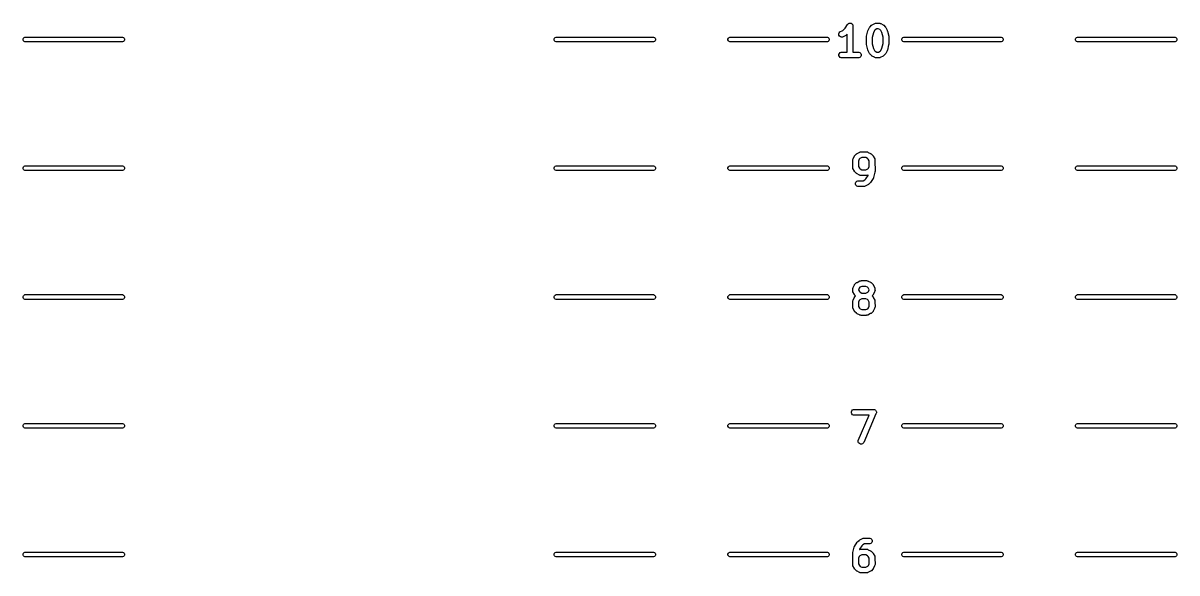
# Model space of a CAD drawing. Extents: x 85 to 208, y -126 to -64.
# Drawn here: x 148.4 to 208.1, y -92.6 to -64.2 of the extents above; entities that cross this region are included whole.
import ezdxf

# ---------------------------------------------------------------- set-up
doc = ezdxf.new("R2010")
doc.units = 0
doc.layers.add('BLACK', color=7, linetype='CONTINUOUS')

msp = doc.modelspace()

# ---------------------------------------------------------------- linework, layer by layer
at = {"layer": 'BLACK', "linetype": 'CONTINUOUS'}
for p, q in [((190.828239, -64.532286), (190.946208, -64.411339)), ((190.946208, -64.411339), (191.07256, -64.217623)), ((191.07256, -64.217623), (191.072626, -64.217542)), ((191.072626, -64.217542), (191.072647, -64.217492)), ((191.072647, -64.217492), (191.072758, -64.21738)), ((191.072758, -64.21738), (191.09119, -64.194872)), ((191.09119, -64.194872), (191.103532, -64.186606)), ((191.103532, -64.186606), (191.114031, -64.176108)), ((191.114031, -64.176108), (191.127607, -64.170484)), ((191.127607, -64.170484), (191.13982, -64.162306)), ((191.13982, -64.162306), (191.154381, -64.159393)), ((191.154381, -64.159393), (191.168103, -64.15371)), ((191.168103, -64.15371), (191.1828, -64.15371)), ((191.1828, -64.15371), (191.19721, -64.150828)), ((191.19721, -64.150828), (191.21178, -64.15371)), ((191.21178, -64.15371), (191.226631, -64.15371)), ((191.226631, -64.15371), (191.240205, -64.159332)), ((191.240205, -64.159332), (191.254624, -64.162185)), ((191.254624, -64.162185), (191.266984, -64.170425)), ((191.266984, -64.170425), (191.280703, -64.176108)), ((191.280703, -64.176108), (191.291092, -64.186497)), ((191.291092, -64.186497), (191.303323, -64.194651)), ((191.303323, -64.194651), (191.311588, -64.206993)), ((191.311588, -64.206993), (191.322087, -64.217492)), ((191.322087, -64.217492), (191.32771, -64.231068)), ((191.32771, -64.231068), (191.335889, -64.243281)), ((191.335889, -64.243281), (191.338801, -64.257843)), ((191.338801, -64.257843), (191.344485, -64.271564)), ((191.344485, -64.271564), (191.344512, -64.2864)), ((191.344512, -64.2864), (191.347367, -64.30067)), ((191.347367, -64.30067), (191.344566, -64.314827)), ((191.344566, -64.314827), (191.347086, -65.651734)), ((192.125323, -64.544425), (192.133167, -64.522471)), ((192.133167, -64.522471), (192.140918, -64.51201)), ((192.140918, -64.51201), (192.20606, -64.376603)), ((192.20606, -64.376603), (192.213988, -64.364007)), ((192.213988, -64.364007), (192.215504, -64.360349)), ((192.215504, -64.360349), (192.217806, -64.357942)), ((192.217806, -64.357942), (192.221725, -64.351717)), ((192.221725, -64.351717), (192.23369, -64.341339)), ((192.23369, -64.341339), (192.305588, -64.26619)), ((192.305588, -64.26619), (192.317088, -64.256751)), ((192.317088, -64.256751), (192.319685, -64.253758)), ((192.319685, -64.253758), (192.322547, -64.252271)), ((192.322547, -64.252271), (192.328318, -64.247536)), ((192.328318, -64.247536), (192.344883, -64.240674)), ((192.344883, -64.240674), (192.487427, -64.166664)), ((192.496637, -64.497125), (192.459647, -64.535789)), ((192.487427, -64.166664), (192.514891, -64.156155)), ((192.58685, -64.450286), (192.496637, -64.497125)), ((192.514891, -64.156155), (192.520265, -64.155773)), ((192.520265, -64.155773), (192.525246, -64.15371)), ((192.525246, -64.15371), (192.556706, -64.153183)), ((192.556706, -64.153183), (192.573271, -64.152006)), ((192.573271, -64.152006), (192.575841, -64.152862)), ((192.575841, -64.152862), (192.697367, -64.150828)), ((192.659546, -64.449069), (192.58685, -64.450286)), ((192.748119, -64.49168), (192.659546, -64.449069)), ((192.697367, -64.150828), (192.726631, -64.15371)), ((192.726631, -64.15371), (192.731611, -64.155773)), ((192.731611, -64.155773), (192.736986, -64.156155)), ((192.736986, -64.156155), (192.764571, -64.169426)), ((192.786785, -64.528671), (192.748119, -64.49168)), ((192.764571, -64.169426), (192.780703, -64.176108)), ((192.780703, -64.176108), (192.782781, -64.178186)), ((192.782781, -64.178186), (192.907306, -64.238093)), ((192.907306, -64.238093), (192.919901, -64.246021)), ((192.919901, -64.246021), (192.923558, -64.247536)), ((192.923558, -64.247536), (192.925963, -64.249837)), ((192.925963, -64.249837), (192.932192, -64.253758)), ((192.932192, -64.253758), (192.942571, -64.265725)), ((192.942571, -64.265725), (193.017718, -64.337618)), ((193.017718, -64.337618), (193.02716, -64.349123)), ((193.02716, -64.349123), (193.030152, -64.351718)), ((193.030152, -64.351718), (193.031637, -64.354578)), ((193.031637, -64.354578), (193.036373, -64.360349)), ((193.036373, -64.360349), (193.043236, -64.376918)), ((193.043236, -64.376918), (193.117245, -64.519461)), ((193.117245, -64.519461), (193.118062, -64.521597)), ((193.118062, -64.521597), (193.118709, -64.52247)), ((193.118709, -64.52247), (193.119367, -64.525005)), ((148.377402, -64.975614), (148.396066, -64.930554)), ((148.377402, -65.024386), (148.377402, -64.975614)), ((148.396066, -65.069446), (148.377402, -65.024386)), ((148.396066, -64.930554), (148.430554, -64.896066)), ((148.430554, -65.103934), (148.396066, -65.069446)), ((148.430554, -64.896066), (148.475614, -64.877402)), ((148.475614, -65.122598), (148.430554, -65.103934)), ((148.475614, -64.877402), (153.5, -64.875)), ((153.5, -64.875), (153.524386, -64.877402)), ((153.524386, -64.877402), (153.569446, -64.896066)), ((153.569446, -65.103934), (153.524386, -65.122598)), ((153.569446, -64.896066), (153.603934, -64.930554)), ((153.603934, -65.069446), (153.569446, -65.103934)), ((153.603934, -64.930554), (153.622598, -64.975614)), ((153.622598, -65.024386), (153.603934, -65.069446)), ((153.622598, -64.975614), (153.622598, -65.024386)), ((175.877402, -64.975614), (175.896066, -64.930554)), ((175.877402, -65.024386), (175.877402, -64.975614)), ((175.896066, -65.069446), (175.877402, -65.024386)), ((175.896066, -64.930554), (175.930554, -64.896066)), ((175.930554, -65.103934), (175.896066, -65.069446)), ((175.930554, -64.896066), (175.975614, -64.877402)), ((175.975614, -65.122598), (175.930554, -65.103934)), ((175.975614, -64.877402), (181, -64.875)), ((181, -64.875), (181.024386, -64.877402)), ((181.024386, -64.877402), (181.069446, -64.896066)), ((181.069446, -65.103934), (181.024386, -65.122598)), ((181.069446, -64.896066), (181.103934, -64.930554)), ((181.103934, -65.069446), (181.069446, -65.103934)), ((181.103934, -64.930554), (181.122598, -64.975614)), ((181.122598, -65.024386), (181.103934, -65.069446)), ((181.122598, -64.975614), (181.122598, -65.024386)), ((184.877402, -64.975614), (184.896066, -64.930554)), ((184.877402, -65.024386), (184.877402, -64.975614)), ((184.896066, -65.069446), (184.877402, -65.024386)), ((184.896066, -64.930554), (184.930554, -64.896066)), ((184.930554, -65.103934), (184.896066, -65.069446)), ((184.930554, -64.896066), (184.975614, -64.877402)), ((184.975614, -65.122598), (184.930554, -65.103934)), ((184.975614, -64.877402), (190, -64.875)), ((190, -64.875), (190.024386, -64.877402)), ((190.024386, -64.877402), (190.069446, -64.896066)), ((190.069446, -65.103934), (190.024386, -65.122598)), ((190.069446, -64.896066), (190.103934, -64.930554)), ((190.103934, -65.069446), (190.069446, -65.103934)), ((190.103934, -64.930554), (190.122598, -64.975614)), ((190.122598, -65.024386), (190.103934, -65.069446)), ((190.122598, -64.975614), (190.122598, -65.024386)), ((190.619974, -64.710639), (190.638481, -64.655116)), ((190.624123, -64.769019), (190.619974, -64.710639)), ((190.650297, -64.821368), (190.624123, -64.769019)), ((190.638481, -64.655116), (190.676828, -64.610901)), ((190.694512, -64.859715), (190.650297, -64.821368)), ((190.676828, -64.610901), (190.828239, -64.532286)), ((190.750035, -64.878222), (190.694512, -64.859715)), ((190.808415, -64.874073), (190.750035, -64.878222)), ((190.835878, -64.863564), (190.808415, -64.874073)), ((190.97842, -64.789554), (190.835878, -64.863564)), ((190.994988, -64.782692), (190.97842, -64.789554)), ((191.000758, -64.777956), (190.994988, -64.782692)), ((191.003621, -64.77647), (191.000758, -64.777956)), ((191.006217, -64.773476), (191.003621, -64.77647)), ((191.017719, -64.764037), (191.006217, -64.773476)), ((191.048181, -64.732806), (191.017719, -64.764037)), ((191.049914, -65.6527), (191.048181, -64.732806)), ((192.047367, -64.872257), (192.047869, -64.867153)), ((192.049963, -65.22043), (192.047367, -64.872257)), ((192.047544, -64.864966), (192.04846, -64.861158)), ((192.047869, -64.867153), (192.047544, -64.864966)), ((192.04846, -64.861158), (192.050249, -64.842993)), ((192.050249, -64.842993), (192.056404, -64.828131)), ((192.056404, -64.828131), (192.123274, -64.550162)), ((192.123274, -64.550162), (192.124045, -64.548003)), ((192.124045, -64.548003), (192.124122, -64.546923)), ((192.124122, -64.546923), (192.125323, -64.544425)), ((192.40551, -64.64832), (192.344911, -64.900223)), ((192.344911, -64.900223), (192.3473, -65.22046)), ((192.459647, -64.535789), (192.40551, -64.64832)), ((192.839397, -64.630004), (192.786785, -64.528671)), ((192.904576, -64.881196), (192.839397, -64.630004)), ((192.906965, -65.201432), (192.904576, -64.881196)), ((193.119367, -64.525005), (193.127755, -64.546924)), ((193.127755, -64.546924), (193.128773, -64.561257)), ((193.128773, -64.561257), (193.200031, -64.835876)), ((193.200031, -64.835876), (193.200781, -64.840948)), ((193.200781, -64.840948), (193.201628, -64.842993)), ((193.201628, -64.842993), (193.201656, -64.84687)), ((193.201656, -64.84687), (193.204333, -64.864965)), ((193.204333, -64.864965), (193.201913, -64.881225)), ((193.201913, -64.881225), (193.20451, -65.2294)), ((193.877402, -64.975614), (193.896066, -64.930554)), ((193.877402, -65.024386), (193.877402, -64.975614)), ((193.896066, -65.069446), (193.877402, -65.024386)), ((193.896066, -64.930554), (193.930554, -64.896066)), ((193.930554, -65.103934), (193.896066, -65.069446)), ((193.930554, -64.896066), (193.975614, -64.877402)), ((193.975614, -65.122598), (193.930554, -65.103934)), ((193.975614, -64.877402), (199, -64.875)), ((199, -64.875), (199.024386, -64.877402)), ((199.024386, -64.877402), (199.069446, -64.896066)), ((199.069446, -65.103934), (199.024386, -65.122598)), ((199.069446, -64.896066), (199.103934, -64.930554)), ((199.103934, -65.069446), (199.069446, -65.103934)), ((199.103934, -64.930554), (199.122598, -64.975614)), ((199.122598, -65.024386), (199.103934, -65.069446)), ((199.122598, -64.975614), (199.122598, -65.024386)), ((202.877402, -64.975614), (202.896066, -64.930554)), ((202.877402, -65.024386), (202.877402, -64.975614)), ((202.896066, -65.069446), (202.877402, -65.024386)), ((202.896066, -64.930554), (202.930554, -64.896066)), ((202.930554, -65.103934), (202.896066, -65.069446)), ((202.930554, -64.896066), (202.975614, -64.877402)), ((202.975614, -65.122598), (202.930554, -65.103934)), ((202.975614, -64.877402), (208, -64.875)), ((208, -64.875), (208.024386, -64.877402)), ((208.024386, -64.877402), (208.069446, -64.896066)), ((208.069446, -65.103934), (208.024386, -65.122598)), ((208.069446, -64.896066), (208.103934, -64.930554)), ((208.103934, -65.069446), (208.069446, -65.103934)), ((208.103934, -64.930554), (208.122598, -64.975614)), ((208.122598, -65.024386), (208.103934, -65.069446)), ((208.122598, -64.975614), (208.122598, -65.024386)), ((148.5, -65.125), (148.475614, -65.122598)), ((153.524386, -65.122598), (148.5, -65.125)), ((176, -65.125), (175.975614, -65.122598)), ((181.024386, -65.122598), (176, -65.125)), ((185, -65.125), (184.975614, -65.122598)), ((190.024386, -65.122598), (185, -65.125)), ((190.621678, -65.771564), (190.644076, -65.717492)), ((190.644076, -65.717492), (190.68546, -65.676108)), ((190.68546, -65.676108), (190.739532, -65.65371)), ((190.739532, -65.65371), (191.049914, -65.6527)), ((191.347086, -65.651734), (191.625939, -65.650828)), ((191.625939, -65.650828), (191.655203, -65.65371)), ((191.655203, -65.65371), (191.709275, -65.676108)), ((191.709275, -65.676108), (191.750659, -65.717492)), ((191.750659, -65.717492), (191.773057, -65.771564)), ((192.047544, -65.236691), (192.049963, -65.22043)), ((192.05022, -65.254785), (192.047544, -65.236691)), ((192.050249, -65.258664), (192.05022, -65.254785)), ((192.051096, -65.260708), (192.050249, -65.258664)), ((192.051846, -65.26578), (192.051096, -65.260708)), ((192.123103, -65.5404), (192.051846, -65.26578)), ((192.124122, -65.554733), (192.123103, -65.5404)), ((192.13251, -65.576653), (192.124122, -65.554733)), ((192.133167, -65.579185), (192.13251, -65.576653)), ((192.133811, -65.580055), (192.133167, -65.579185)), ((192.134631, -65.582196), (192.133811, -65.580055)), ((192.20864, -65.724738), (192.134631, -65.582196)), ((192.3473, -65.22046), (192.412477, -65.471649)), ((192.412477, -65.471649), (192.465093, -65.572986)), ((192.465093, -65.572986), (192.503756, -65.609975)), ((192.503756, -65.609975), (192.59233, -65.652586)), ((192.59233, -65.652586), (192.665028, -65.651369)), ((192.665028, -65.651369), (192.755237, -65.604532)), ((192.755237, -65.604532), (192.792228, -65.565867)), ((192.792228, -65.565867), (192.846366, -65.453334)), ((192.846366, -65.453334), (192.906965, -65.201432)), ((193.110958, -65.589645), (193.045817, -65.725053)), ((193.118709, -65.579186), (193.110958, -65.589645)), ((193.126552, -65.557231), (193.118709, -65.579186)), ((193.127755, -65.554732), (193.126552, -65.557231)), ((193.127831, -65.55365), (193.127755, -65.554732)), ((193.128602, -65.551495), (193.127831, -65.55365)), ((193.195472, -65.273524), (193.128602, -65.551495)), ((193.201628, -65.258664), (193.195472, -65.273524)), ((193.203416, -65.2405), (193.201628, -65.258664)), ((193.204333, -65.236692), (193.203416, -65.2405)), ((193.20451, -65.2294), (193.204007, -65.234503)), ((193.204007, -65.234503), (193.204333, -65.236692)), ((194, -65.125), (193.975614, -65.122598)), ((199.024386, -65.122598), (194, -65.125)), ((203, -65.125), (202.975614, -65.122598)), ((208.024386, -65.122598), (203, -65.125)), ((190.621678, -65.830092), (190.621678, -65.771564)), ((190.644076, -65.884164), (190.621678, -65.830092)), ((190.68546, -65.925548), (190.644076, -65.884164)), ((190.739532, -65.947946), (190.68546, -65.925548)), ((190.768796, -65.950828), (190.739532, -65.947946)), ((191.655203, -65.947946), (190.768796, -65.950828)), ((191.709275, -65.925548), (191.655203, -65.947946)), ((191.750659, -65.884164), (191.709275, -65.925548)), ((191.773057, -65.830092), (191.750659, -65.884164)), ((191.773057, -65.771564), (191.773057, -65.830092)), ((192.215503, -65.741306), (192.20864, -65.724738)), ((192.220238, -65.747076), (192.215503, -65.741306)), ((192.221725, -65.749939), (192.220238, -65.747076)), ((192.224718, -65.752535), (192.221725, -65.749939)), ((192.234158, -65.764037), (192.224718, -65.752535)), ((192.309313, -65.835938), (192.234158, -65.764037)), ((192.319686, -65.847899), (192.309313, -65.835938)), ((192.325909, -65.851816), (192.319686, -65.847899)), ((192.328318, -65.854121), (192.325909, -65.851816)), ((192.331979, -65.855637), (192.328318, -65.854121)), ((192.344571, -65.863564), (192.331979, -65.855637)), ((192.469096, -65.92347), (192.344571, -65.863564)), ((192.471174, -65.925548), (192.469096, -65.92347)), ((192.487296, -65.932226), (192.471174, -65.925548)), ((192.514892, -65.945502), (192.487296, -65.932226)), ((192.520267, -65.945883), (192.514892, -65.945502)), ((192.525246, -65.947946), (192.520267, -65.945883)), ((192.55451, -65.950828), (192.525246, -65.947946)), ((192.676034, -65.948793), (192.55451, -65.950828)), ((192.678605, -65.94965), (192.676034, -65.948793)), ((192.695174, -65.948472), (192.678605, -65.94965)), ((192.726631, -65.947946), (192.695174, -65.948472)), ((192.731609, -65.945883), (192.726631, -65.947946)), ((192.736985, -65.945502), (192.731609, -65.945883)), ((192.764449, -65.934992), (192.736985, -65.945502)), ((192.90699, -65.860983), (192.764449, -65.934992)), ((192.923559, -65.854121), (192.90699, -65.860983)), ((192.929329, -65.849385), (192.923559, -65.854121)), ((192.932192, -65.847899), (192.929329, -65.849385)), ((192.934788, -65.844905), (192.932192, -65.847899)), ((192.94629, -65.835466), (192.934788, -65.844905)), ((193.018191, -65.76031), (192.94629, -65.835466)), ((193.030152, -65.749938), (193.018191, -65.76031)), ((193.034069, -65.743714), (193.030152, -65.749938)), ((193.036374, -65.741306), (193.034069, -65.743714)), ((193.03789, -65.737644), (193.036374, -65.741306)), ((193.045817, -65.725053), (193.03789, -65.737644)), ((191.360439, -71.167794), (191.420346, -71.043269)), ((191.420346, -71.043269), (191.428274, -71.030673)), ((191.428274, -71.030673), (191.42979, -71.027015)), ((191.42979, -71.027015), (191.432092, -71.024608)), ((191.432092, -71.024608), (191.436011, -71.018383)), ((191.436011, -71.018383), (191.447976, -71.008005)), ((191.447976, -71.008005), (191.519874, -70.932856)), ((191.519874, -70.932856), (191.531374, -70.923417)), ((191.531374, -70.923417), (191.533971, -70.920424)), ((191.533971, -70.920424), (191.536833, -70.918937)), ((191.536833, -70.918937), (191.542604, -70.914202)), ((191.542604, -70.914202), (191.559169, -70.90734)), ((191.559169, -70.90734), (191.701713, -70.83333)), ((191.701713, -70.83333), (191.729177, -70.822821)), ((191.729177, -70.822821), (191.734551, -70.822439)), ((191.734551, -70.822439), (191.739532, -70.820376)), ((191.739532, -70.820376), (191.767133, -70.820123)), ((191.767133, -70.820123), (191.787557, -70.818672)), ((191.787557, -70.818672), (191.791249, -70.819902)), ((191.791249, -70.819902), (192.05451, -70.817494)), ((192.05451, -70.817494), (192.083774, -70.820376)), ((192.083774, -70.820376), (192.088751, -70.822437)), ((192.088751, -70.822437), (192.094129, -70.82282)), ((192.094129, -70.82282), (192.121728, -70.836097)), ((192.121728, -70.836097), (192.137846, -70.842774)), ((192.137846, -70.842774), (192.139922, -70.84485)), ((192.139922, -70.84485), (192.26445, -70.904759)), ((192.26445, -70.904759), (192.277043, -70.912686)), ((192.277043, -70.912686), (192.280703, -70.914202)), ((192.280703, -70.914202), (192.28311, -70.916505)), ((192.28311, -70.916505), (192.289336, -70.920424)), ((192.289336, -70.920424), (192.299712, -70.932388)), ((192.299712, -70.932388), (192.374862, -71.004285)), ((192.374862, -71.004285), (192.384302, -71.015787)), ((192.384302, -71.015787), (192.387295, -71.018383)), ((192.387295, -71.018383), (192.38878, -71.021243)), ((192.38878, -71.021243), (192.393517, -71.027015)), ((192.393517, -71.027015), (192.400378, -71.043582)), ((192.400378, -71.043582), (192.474389, -71.186125)), ((148.377402, -71.64228), (148.396066, -71.59722)), ((148.377402, -71.691052), (148.377402, -71.64228)), ((148.396066, -71.736112), (148.377402, -71.691052)), ((148.396066, -71.59722), (148.430554, -71.562732)), ((148.430554, -71.562732), (148.475614, -71.544068)), ((148.475614, -71.544068), (153.5, -71.541666)), ((153.5, -71.541666), (153.524386, -71.544068)), ((153.524386, -71.544068), (153.569446, -71.562732)), ((153.569446, -71.562732), (153.603934, -71.59722)), ((153.603934, -71.59722), (153.622598, -71.64228)), ((153.622598, -71.691052), (153.603934, -71.736112)), ((153.622598, -71.64228), (153.622598, -71.691052)), ((175.877402, -71.64228), (175.896066, -71.59722)), ((175.877402, -71.691052), (175.877402, -71.64228)), ((175.896066, -71.736112), (175.877402, -71.691052)), ((175.896066, -71.59722), (175.930554, -71.562732)), ((175.930554, -71.562732), (175.975614, -71.544068)), ((175.975614, -71.544068), (181, -71.541666)), ((181, -71.541666), (181.024386, -71.544068)), ((181.024386, -71.544068), (181.069446, -71.562732)), ((181.069446, -71.562732), (181.103934, -71.59722)), ((181.103934, -71.59722), (181.122598, -71.64228)), ((181.122598, -71.691052), (181.103934, -71.736112)), ((181.122598, -71.64228), (181.122598, -71.691052)), ((184.877402, -71.64228), (184.896066, -71.59722)), ((184.877402, -71.691052), (184.877402, -71.64228)), ((184.896066, -71.736112), (184.877402, -71.691052)), ((184.896066, -71.59722), (184.930554, -71.562732)), ((184.930554, -71.562732), (184.975614, -71.544068)), ((184.975614, -71.544068), (190, -71.541666)), ((190, -71.541666), (190.024386, -71.544068)), ((190.024386, -71.544068), (190.069446, -71.562732)), ((190.069446, -71.562732), (190.103934, -71.59722)), ((190.103934, -71.59722), (190.122598, -71.64228)), ((190.122598, -71.691052), (190.103934, -71.736112)), ((190.122598, -71.64228), (190.122598, -71.691052)), ((191.333082, -71.253208), (191.335964, -71.223944)), ((191.335576, -71.58764), (191.333082, -71.253208)), ((191.33426, -71.591589), (191.335576, -71.58764)), ((191.335763, -71.612751), (191.33426, -71.591589)), ((191.335964, -71.639615), (191.335763, -71.612751)), ((191.335964, -71.223944), (191.338026, -71.218965)), ((191.338026, -71.644593), (191.335964, -71.639615)), ((191.338026, -71.218965), (191.338408, -71.21359)), ((191.338408, -71.649969), (191.338026, -71.644593)), ((191.338408, -71.21359), (191.351683, -71.185994)), ((191.348918, -71.677433), (191.338408, -71.649969)), ((191.422926, -71.819974), (191.348918, -71.677433)), ((191.351683, -71.185994), (191.358362, -71.169872)), ((191.358362, -71.169872), (191.360439, -71.167794)), ((191.673934, -71.202454), (191.630709, -71.292303)), ((191.630709, -71.292303), (191.632845, -71.578599)), ((191.632845, -71.578599), (191.679377, -71.668221)), ((191.710923, -71.163791), (191.673934, -71.202454)), ((191.679377, -71.668221), (191.718043, -71.705213)), ((191.800654, -71.117202), (191.710923, -71.163791)), ((192.01565, -71.115235), (191.800654, -71.117202)), ((192.105264, -71.158347), (192.01565, -71.115235)), ((192.143928, -71.195337), (192.105264, -71.158347)), ((192.112382, -71.699768), (192.149372, -71.661104)), ((192.190376, -71.284796), (192.143928, -71.195337)), ((192.149372, -71.661104), (192.191759, -71.572997)), ((192.191759, -71.572997), (192.190376, -71.284796)), ((192.474389, -71.186125), (192.484898, -71.213589)), ((192.484898, -71.213589), (192.485279, -71.218963)), ((192.485279, -71.218963), (192.487343, -71.223944)), ((192.487343, -71.223944), (192.487466, -71.249733)), ((192.487466, -71.249733), (192.489047, -71.271969)), ((192.489047, -71.271969), (192.487594, -71.276327)), ((192.487594, -71.276327), (192.490225, -71.824637)), ((193.877402, -71.64228), (193.896066, -71.59722)), ((193.877402, -71.691052), (193.877402, -71.64228)), ((193.896066, -71.736112), (193.877402, -71.691052)), ((193.896066, -71.59722), (193.930554, -71.562732)), ((193.930554, -71.562732), (193.975614, -71.544068)), ((193.975614, -71.544068), (199, -71.541666)), ((199, -71.541666), (199.024386, -71.544068)), ((199.024386, -71.544068), (199.069446, -71.562732)), ((199.069446, -71.562732), (199.103934, -71.59722)), ((199.103934, -71.59722), (199.122598, -71.64228)), ((199.122598, -71.691052), (199.103934, -71.736112)), ((199.122598, -71.64228), (199.122598, -71.691052)), ((202.877402, -71.64228), (202.896066, -71.59722)), ((202.877402, -71.691052), (202.877402, -71.64228)), ((202.896066, -71.736112), (202.877402, -71.691052)), ((202.896066, -71.59722), (202.930554, -71.562732)), ((202.930554, -71.562732), (202.975614, -71.544068)), ((202.975614, -71.544068), (208, -71.541666)), ((208, -71.541666), (208.024386, -71.544068)), ((208.024386, -71.544068), (208.069446, -71.562732)), ((208.069446, -71.562732), (208.103934, -71.59722)), ((208.103934, -71.59722), (208.122598, -71.64228)), ((208.122598, -71.691052), (208.103934, -71.736112)), ((208.122598, -71.64228), (208.122598, -71.691052)), ((148.430554, -71.7706), (148.396066, -71.736112)), ((148.475614, -71.789264), (148.430554, -71.7706)), ((148.5, -71.791666), (148.475614, -71.789264)), ((153.524386, -71.789264), (148.5, -71.791666)), ((153.569446, -71.7706), (153.524386, -71.789264)), ((153.603934, -71.736112), (153.569446, -71.7706)), ((175.930554, -71.7706), (175.896066, -71.736112)), ((175.975614, -71.789264), (175.930554, -71.7706)), ((176, -71.791666), (175.975614, -71.789264)), ((181.024386, -71.789264), (176, -71.791666)), ((181.069446, -71.7706), (181.024386, -71.789264)), ((181.103934, -71.736112), (181.069446, -71.7706)), ((184.930554, -71.7706), (184.896066, -71.736112)), ((184.975614, -71.789264), (184.930554, -71.7706)), ((185, -71.791666), (184.975614, -71.789264)), ((190.024386, -71.789264), (185, -71.791666)), ((190.069446, -71.7706), (190.024386, -71.789264)), ((190.103934, -71.736112), (190.069446, -71.7706)), ((191.429789, -71.836543), (191.422926, -71.819974)), ((191.434524, -71.842313), (191.429789, -71.836543)), ((191.436011, -71.845176), (191.434524, -71.842313)), ((191.439004, -71.847772), (191.436011, -71.845176)), ((191.448444, -71.859274), (191.439004, -71.847772)), ((191.523593, -71.93117), (191.448444, -71.859274)), ((191.533971, -71.943136), (191.523593, -71.93117)), ((191.540196, -71.947054), (191.533971, -71.943136)), ((191.542604, -71.949358), (191.540196, -71.947054)), ((191.546263, -71.950873), (191.542604, -71.949358)), ((191.558857, -71.958801), (191.546263, -71.950873)), ((191.683381, -72.018707), (191.558857, -71.958801)), ((191.68546, -72.020786), (191.683381, -72.018707)), ((191.701591, -72.027467), (191.68546, -72.020786)), ((191.729177, -72.040739), (191.701591, -72.027467)), ((191.718043, -71.705213), (191.807655, -71.748324)), ((191.734551, -72.04112), (191.729177, -72.040739)), ((191.739532, -72.043184), (191.734551, -72.04112)), ((191.768796, -72.046066), (191.739532, -72.043184)), ((192.032055, -72.043657), (191.768796, -72.046066)), ((191.807655, -71.748324), (192.022651, -71.746357)), ((191.879796, -72.317785), (191.969523, -72.271198)), ((191.969523, -72.271198), (192.017546, -72.221002)), ((192.017546, -72.221002), (192.133288, -72.043551)), ((192.022651, -71.746357), (192.112382, -71.699768)), ((192.035748, -72.044888), (192.032055, -72.043657)), ((192.056177, -72.043436), (192.035748, -72.044888)), ((192.083774, -72.043184), (192.056177, -72.043436)), ((192.088751, -72.041122), (192.083774, -72.043184)), ((192.094129, -72.04074), (192.088751, -72.041122)), ((192.121592, -72.03023), (192.094129, -72.04074)), ((192.13862, -72.021388), (192.121592, -72.03023)), ((192.133288, -72.043551), (192.13862, -72.021388)), ((192.39248, -72.190541), (192.250747, -72.407842)), ((192.404424, -72.174423), (192.39248, -72.190541)), ((192.406156, -72.169575), (192.404424, -72.174423)), ((192.407439, -72.167608), (192.406156, -72.169575)), ((192.408158, -72.163969), (192.407439, -72.167608)), ((192.414317, -72.146732), (192.408158, -72.163969)), ((192.481187, -71.868761), (192.414317, -72.146732)), ((192.487343, -71.853901), (192.481187, -71.868761)), ((192.489131, -71.835737), (192.487343, -71.853901)), ((192.490048, -71.831929), (192.489131, -71.835737)), ((192.490225, -71.824637), (192.489722, -71.82974)), ((192.489722, -71.82974), (192.490048, -71.831929)), ((193.930554, -71.7706), (193.896066, -71.736112)), ((193.975614, -71.789264), (193.930554, -71.7706)), ((194, -71.791666), (193.975614, -71.789264)), ((199.024386, -71.789264), (194, -71.791666)), ((199.069446, -71.7706), (199.024386, -71.789264)), ((199.103934, -71.736112), (199.069446, -71.7706)), ((202.930554, -71.7706), (202.896066, -71.736112)), ((202.975614, -71.789264), (202.930554, -71.7706)), ((203, -71.791666), (202.975614, -71.789264)), ((208.024386, -71.789264), (203, -71.791666)), ((208.069446, -71.7706), (208.024386, -71.789264)), ((208.103934, -71.736112), (208.069446, -71.7706)), ((191.478821, -72.43823), (191.501219, -72.384158)), ((191.478821, -72.496758), (191.478821, -72.43823)), ((191.501219, -72.55083), (191.478821, -72.496758)), ((191.501219, -72.384158), (191.542603, -72.342774)), ((191.542603, -72.592214), (191.501219, -72.55083)), ((191.542603, -72.342774), (191.596675, -72.320376)), ((191.596675, -72.614612), (191.542603, -72.592214)), ((191.596675, -72.320376), (191.879796, -72.317785)), ((191.625939, -72.617494), (191.596675, -72.614612)), ((191.889198, -72.615085), (191.625939, -72.617494)), ((191.892891, -72.616316), (191.889198, -72.615085)), ((191.913319, -72.614864), (191.892891, -72.616316)), ((191.940917, -72.614612), (191.913319, -72.614864)), ((191.945895, -72.612549), (191.940917, -72.614612)), ((191.951271, -72.612168), (191.945895, -72.612549)), ((191.978735, -72.601658), (191.951271, -72.612168)), ((192.121276, -72.527649), (191.978735, -72.601658)), ((192.137845, -72.520787), (192.121276, -72.527649)), ((192.143615, -72.516051), (192.137845, -72.520787)), ((192.146478, -72.514565), (192.143615, -72.516051)), ((192.149074, -72.511571), (192.146478, -72.514565)), ((192.160576, -72.502132), (192.149074, -72.511571)), ((192.223496, -72.436364), (192.160576, -72.502132)), ((192.232116, -72.430592), (192.223496, -72.436364)), ((192.250524, -72.408113), (192.232116, -72.430592)), ((192.25066, -72.407972), (192.250524, -72.408113)), ((192.250679, -72.407923), (192.25066, -72.407972)), ((192.250747, -72.407842), (192.250679, -72.407923)), ((191.447976, -77.674671), (191.519874, -77.599522)), ((191.519874, -77.599522), (191.531374, -77.590083)), ((191.531374, -77.590083), (191.533971, -77.58709)), ((191.533971, -77.58709), (191.536833, -77.585603)), ((191.536833, -77.585603), (191.542604, -77.580868)), ((191.542604, -77.580868), (191.559169, -77.574006)), ((191.559169, -77.574006), (191.701713, -77.499996)), ((191.701713, -77.499996), (191.729177, -77.489487)), ((191.729177, -77.489487), (191.734551, -77.489105)), ((191.734551, -77.489105), (191.739532, -77.487042)), ((191.739532, -77.487042), (191.767133, -77.486789)), ((191.767133, -77.486789), (191.787557, -77.485338)), ((191.787557, -77.485338), (191.791249, -77.486568)), ((191.791249, -77.486568), (192.05451, -77.48416)), ((192.05451, -77.48416), (192.083774, -77.487042)), ((192.083774, -77.487042), (192.088751, -77.489103)), ((192.088751, -77.489103), (192.094129, -77.489486)), ((192.094129, -77.489486), (192.121728, -77.502763)), ((192.121728, -77.502763), (192.137846, -77.50944)), ((192.137846, -77.50944), (192.139922, -77.511516)), ((192.139922, -77.511516), (192.26445, -77.571425)), ((192.26445, -77.571425), (192.277043, -77.579352)), ((192.277043, -77.579352), (192.280703, -77.580868)), ((192.280703, -77.580868), (192.28311, -77.583171)), ((192.28311, -77.583171), (192.289336, -77.58709)), ((192.289336, -77.58709), (192.299712, -77.599054)), ((192.299712, -77.599054), (192.374862, -77.670951)), ((148.377402, -78.308946), (148.396066, -78.263886)), ((148.396066, -78.263886), (148.430554, -78.229398)), ((148.430554, -78.229398), (148.475614, -78.210734)), ((148.475614, -78.210734), (153.5, -78.208332)), ((153.5, -78.208332), (153.524386, -78.210734)), ((153.524386, -78.210734), (153.569446, -78.229398)), ((153.569446, -78.229398), (153.603934, -78.263886)), ((153.603934, -78.263886), (153.622598, -78.308946)), ((175.877402, -78.308946), (175.896066, -78.263886)), ((175.896066, -78.263886), (175.930554, -78.229398)), ((175.930554, -78.229398), (175.975614, -78.210734)), ((175.975614, -78.210734), (181, -78.208332)), ((181, -78.208332), (181.024386, -78.210734)), ((181.024386, -78.210734), (181.069446, -78.229398)), ((181.069446, -78.229398), (181.103934, -78.263886)), ((181.103934, -78.263886), (181.122598, -78.308946)), ((184.877402, -78.308946), (184.896066, -78.263886)), ((184.896066, -78.263886), (184.930554, -78.229398)), ((184.930554, -78.229398), (184.975614, -78.210734)), ((184.975614, -78.210734), (190, -78.208332)), ((190, -78.208332), (190.024386, -78.210734)), ((190.024386, -78.210734), (190.069446, -78.229398)), ((190.069446, -78.229398), (190.103934, -78.263886)), ((190.103934, -78.263886), (190.122598, -78.308946)), ((191.333082, -77.919874), (191.335964, -77.89061)), ((191.334563, -77.97163), (191.333082, -77.919874)), ((191.33426, -77.972541), (191.334563, -77.97163)), ((191.334811, -77.980304), (191.33426, -77.972541)), ((191.335964, -78.020567), (191.334811, -77.980304)), ((191.335964, -77.89061), (191.338026, -77.885631)), ((191.338026, -78.025545), (191.335964, -78.020567)), ((191.338026, -77.885631), (191.338408, -77.880256)), ((191.338408, -78.030921), (191.338026, -78.025545)), ((191.338408, -77.880256), (191.351683, -77.85266)), ((191.348918, -78.058385), (191.338408, -78.030921)), ((191.422926, -78.200926), (191.348918, -78.058385)), ((191.351683, -77.85266), (191.358362, -77.836538)), ((191.358362, -77.836538), (191.360439, -77.83446)), ((191.360439, -77.83446), (191.420346, -77.709935)), ((191.420346, -77.709935), (191.428274, -77.697339)), ((191.429789, -78.217495), (191.422926, -78.200926)), ((191.428274, -77.697339), (191.42979, -77.693681)), ((191.434524, -78.223265), (191.429789, -78.217495)), ((191.42979, -77.693681), (191.432092, -77.691274)), ((191.432092, -77.691274), (191.436011, -77.685049)), ((191.436011, -78.226128), (191.434524, -78.223265)), ((191.436011, -77.685049), (191.447976, -77.674671)), ((191.439004, -78.228724), (191.436011, -78.226128)), ((191.448444, -78.240226), (191.439004, -78.228724)), ((191.486813, -78.276934), (191.448444, -78.240226)), ((191.673934, -77.86912), (191.632075, -77.95613)), ((191.632075, -77.95613), (191.632134, -77.958181)), ((191.632134, -77.958181), (191.679377, -78.049173)), ((191.710923, -77.830457), (191.673934, -77.86912)), ((191.679377, -78.049173), (191.718042, -78.086164)), ((191.800654, -77.783868), (191.710923, -77.830457)), ((191.718042, -78.086164), (191.807655, -78.129275)), ((192.01565, -77.781901), (191.800654, -77.783868)), ((191.807655, -78.129275), (192.022651, -78.127308)), ((192.105264, -77.825013), (192.01565, -77.781901)), ((192.022651, -78.127308), (192.112383, -78.080719)), ((192.143928, -77.862003), (192.105264, -77.825013)), ((192.112383, -78.080719), (192.149372, -78.042056)), ((192.191173, -77.952997), (192.143928, -77.862003)), ((192.149372, -78.042056), (192.191231, -77.955045)), ((192.191231, -77.955045), (192.191173, -77.952997)), ((192.37533, -78.236504), (192.336492, -78.277099)), ((192.374862, -77.670951), (192.384302, -77.682453)), ((192.387295, -78.226128), (192.37533, -78.236504)), ((192.384302, -77.682453), (192.387295, -77.685049)), ((192.387295, -77.685049), (192.38878, -77.687909)), ((192.391213, -78.219902), (192.387295, -78.226128)), ((192.38878, -77.687909), (192.393517, -77.693681)), ((192.393517, -78.217495), (192.391213, -78.219902)), ((192.393517, -77.693681), (192.400378, -77.710248)), ((192.395032, -78.213835), (192.393517, -78.217495)), ((192.40296, -78.201242), (192.395032, -78.213835)), ((192.400378, -77.710248), (192.474389, -77.852791)), ((192.462866, -78.076717), (192.40296, -78.201242)), ((192.464945, -78.074639), (192.462866, -78.076717)), ((192.471626, -78.058507), (192.464945, -78.074639)), ((192.484898, -78.030922), (192.471626, -78.058507)), ((192.474389, -77.852791), (192.484898, -77.880255)), ((192.484898, -77.880255), (192.485279, -77.885629)), ((192.485279, -78.025547), (192.484898, -78.030922)), ((192.485279, -77.885629), (192.487343, -77.89061)), ((192.487343, -78.020567), (192.485279, -78.025547)), ((192.487343, -77.89061), (192.488495, -77.930873)), ((192.490225, -77.991303), (192.487343, -78.020567)), ((192.488495, -77.930873), (192.489047, -77.938635)), ((192.489047, -77.938635), (192.488743, -77.939545)), ((192.488743, -77.939545), (192.490225, -77.991303)), ((193.877402, -78.308946), (193.896066, -78.263886)), ((193.896066, -78.263886), (193.930554, -78.229398)), ((193.930554, -78.229398), (193.975614, -78.210734)), ((193.975614, -78.210734), (199, -78.208332)), ((199, -78.208332), (199.024386, -78.210734)), ((199.024386, -78.210734), (199.069446, -78.229398)), ((199.069446, -78.229398), (199.103934, -78.263886)), ((199.103934, -78.263886), (199.122598, -78.308946)), ((202.877402, -78.308946), (202.896066, -78.263886)), ((202.896066, -78.263886), (202.930554, -78.229398)), ((202.930554, -78.229398), (202.975614, -78.210734)), ((202.975614, -78.210734), (208, -78.208332)), ((208, -78.208332), (208.024386, -78.210734)), ((208.024386, -78.210734), (208.069446, -78.229398)), ((208.069446, -78.229398), (208.103934, -78.263886)), ((208.103934, -78.263886), (208.122598, -78.308946)), ((148.377402, -78.357718), (148.377402, -78.308946)), ((148.396066, -78.402778), (148.377402, -78.357718)), ((148.430554, -78.437266), (148.396066, -78.402778)), ((148.475614, -78.45593), (148.430554, -78.437266)), ((148.5, -78.458332), (148.475614, -78.45593)), ((153.524386, -78.45593), (148.5, -78.458332)), ((153.569446, -78.437266), (153.524386, -78.45593)), ((153.603934, -78.402778), (153.569446, -78.437266)), ((153.622598, -78.357718), (153.603934, -78.402778)), ((153.622598, -78.308946), (153.622598, -78.357718)), ((175.877402, -78.357718), (175.877402, -78.308946)), ((175.896066, -78.402778), (175.877402, -78.357718)), ((175.930554, -78.437266), (175.896066, -78.402778)), ((175.975614, -78.45593), (175.930554, -78.437266)), ((176, -78.458332), (175.975614, -78.45593)), ((181.024386, -78.45593), (176, -78.458332)), ((181.069446, -78.437266), (181.024386, -78.45593)), ((181.103934, -78.402778), (181.069446, -78.437266)), ((181.122598, -78.357718), (181.103934, -78.402778)), ((181.122598, -78.308946), (181.122598, -78.357718)), ((184.877402, -78.357718), (184.877402, -78.308946)), ((184.896066, -78.402778), (184.877402, -78.357718)), ((184.930554, -78.437266), (184.896066, -78.402778)), ((184.975614, -78.45593), (184.930554, -78.437266)), ((185, -78.458332), (184.975614, -78.45593)), ((190.024386, -78.45593), (185, -78.458332)), ((190.069446, -78.437266), (190.024386, -78.45593)), ((190.103934, -78.402778), (190.069446, -78.437266)), ((190.122598, -78.357718), (190.103934, -78.402778)), ((190.122598, -78.308946), (190.122598, -78.357718)), ((191.333082, -78.562732), (191.335964, -78.533468)), ((191.33549, -78.825991), (191.333082, -78.562732)), ((191.33426, -78.829684), (191.33549, -78.825991)), ((191.335711, -78.850112), (191.33426, -78.829684)), ((191.335964, -78.87771), (191.335711, -78.850112)), ((191.335964, -78.533468), (191.338026, -78.528489)), ((191.338026, -78.528489), (191.338408, -78.523114)), ((191.338408, -78.523114), (191.351684, -78.495517)), ((191.351684, -78.495517), (191.358362, -78.479396)), ((191.358362, -78.479396), (191.360438, -78.477319)), ((191.360438, -78.477319), (191.420346, -78.352792)), ((191.420346, -78.352792), (191.428274, -78.340197)), ((191.428274, -78.340197), (191.42979, -78.336538)), ((191.42979, -78.336538), (191.432093, -78.33413)), ((191.432093, -78.33413), (191.436011, -78.327907)), ((191.436011, -78.327907), (191.447974, -78.317531)), ((191.447974, -78.317531), (191.486813, -78.276934)), ((191.673934, -78.511977), (191.630823, -78.60159)), ((191.630823, -78.60159), (191.63279, -78.816589)), ((191.63279, -78.816589), (191.679377, -78.906316)), ((191.710923, -78.473314), (191.673934, -78.511977)), ((191.800654, -78.426725), (191.710923, -78.473314)), ((192.01565, -78.424758), (191.800654, -78.426725)), ((192.105264, -78.46787), (192.01565, -78.424758)), ((192.143928, -78.50486), (192.105264, -78.46787)), ((192.190516, -78.59459), (192.143928, -78.50486)), ((192.149372, -78.899199), (192.192483, -78.809586)), ((192.192483, -78.809586), (192.190516, -78.59459)), ((192.336492, -78.277099), (192.374862, -78.313808)), ((192.374862, -78.313808), (192.384302, -78.32531)), ((192.384302, -78.32531), (192.387295, -78.327906)), ((192.387295, -78.327906), (192.38878, -78.330766)), ((192.38878, -78.330766), (192.393517, -78.336538)), ((192.393517, -78.336538), (192.400379, -78.353107)), ((192.400379, -78.353107), (192.474389, -78.49565)), ((192.474389, -78.49565), (192.484899, -78.523113)), ((192.484899, -78.523113), (192.485281, -78.52849)), ((192.485281, -78.52849), (192.487343, -78.533468)), ((192.487343, -78.533468), (192.487595, -78.561064)), ((192.490225, -78.848446), (192.487343, -78.87771)), ((192.487595, -78.561064), (192.489047, -78.581493)), ((192.489047, -78.581493), (192.487816, -78.585185)), ((192.487816, -78.585185), (192.490225, -78.848446)), ((193.877402, -78.357718), (193.877402, -78.308946)), ((193.896066, -78.402778), (193.877402, -78.357718)), ((193.930554, -78.437266), (193.896066, -78.402778)), ((193.975614, -78.45593), (193.930554, -78.437266)), ((194, -78.458332), (193.975614, -78.45593)), ((199.024386, -78.45593), (194, -78.458332)), ((199.069446, -78.437266), (199.024386, -78.45593)), ((199.103934, -78.402778), (199.069446, -78.437266)), ((199.122598, -78.357718), (199.103934, -78.402778)), ((199.122598, -78.308946), (199.122598, -78.357718)), ((202.877402, -78.357718), (202.877402, -78.308946)), ((202.896066, -78.402778), (202.877402, -78.357718)), ((202.930554, -78.437266), (202.896066, -78.402778)), ((202.975614, -78.45593), (202.930554, -78.437266)), ((203, -78.458332), (202.975614, -78.45593)), ((208.024386, -78.45593), (203, -78.458332)), ((208.069446, -78.437266), (208.024386, -78.45593)), ((208.103934, -78.402778), (208.069446, -78.437266)), ((208.122598, -78.357718), (208.103934, -78.402778)), ((208.122598, -78.308946), (208.122598, -78.357718)), ((191.338026, -78.882688), (191.335964, -78.87771)), ((191.338408, -78.888064), (191.338026, -78.882688)), ((191.348918, -78.915528), (191.338408, -78.888064)), ((191.422926, -79.058069), (191.348918, -78.915528)), ((191.429789, -79.074638), (191.422926, -79.058069)), ((191.434524, -79.080408), (191.429789, -79.074638)), ((191.436011, -79.083271), (191.434524, -79.080408)), ((191.439004, -79.085867), (191.436011, -79.083271)), ((191.448444, -79.097369), (191.439004, -79.085867)), ((191.523599, -79.16927), (191.448444, -79.097369)), ((191.533972, -79.181231), (191.523599, -79.16927)), ((191.540195, -79.185148), (191.533972, -79.181231)), ((191.542604, -79.187453), (191.540195, -79.185148)), ((191.546265, -79.188969), (191.542604, -79.187453)), ((191.558857, -79.196896), (191.546265, -79.188969)), ((191.683382, -79.256802), (191.558857, -79.196896)), ((191.679377, -78.906316), (191.718042, -78.943307)), ((191.68546, -79.25888), (191.683382, -79.256802)), ((191.701582, -79.265558), (191.68546, -79.25888)), ((191.729178, -79.278834), (191.701582, -79.265558)), ((191.718042, -78.943307), (191.807655, -78.986418)), ((191.734553, -79.279215), (191.729178, -79.278834)), ((191.739532, -79.281278), (191.734553, -79.279215)), ((191.768796, -79.28416), (191.739532, -79.281278)), ((192.032055, -79.281751), (191.768796, -79.28416)), ((191.807655, -78.986418), (192.022651, -78.984451)), ((192.022651, -78.984451), (192.112383, -78.937862)), ((192.035748, -79.282982), (192.032055, -79.281751)), ((192.056176, -79.28153), (192.035748, -79.282982)), ((192.083774, -79.281278), (192.056176, -79.28153)), ((192.088752, -79.279215), (192.083774, -79.281278)), ((192.094128, -79.278834), (192.088752, -79.279215)), ((192.121591, -79.268324), (192.094128, -79.278834)), ((192.112383, -78.937862), (192.149372, -78.899199)), ((192.264131, -79.194316), (192.121591, -79.268324)), ((192.280704, -79.187452), (192.264131, -79.194316)), ((192.286474, -79.182716), (192.280704, -79.187452)), ((192.289335, -79.181231), (192.286474, -79.182716)), ((192.291929, -79.178239), (192.289335, -79.181231)), ((192.303435, -79.168797), (192.291929, -79.178239)), ((192.37533, -79.093647), (192.303435, -79.168797)), ((192.387295, -79.083271), (192.37533, -79.093647)), ((192.391213, -79.077045), (192.387295, -79.083271)), ((192.393517, -79.074638), (192.391213, -79.077045)), ((192.395032, -79.070978), (192.393517, -79.074638)), ((192.40296, -79.058385), (192.395032, -79.070978)), ((192.462866, -78.93386), (192.40296, -79.058385)), ((192.464945, -78.931782), (192.462866, -78.93386)), ((192.471626, -78.91565), (192.464945, -78.931782)), ((192.484898, -78.888065), (192.471626, -78.91565)), ((192.485279, -78.88269), (192.484898, -78.888065)), ((192.487343, -78.87771), (192.485279, -78.88269)), ((191.264535, -84.271562), (191.286933, -84.21749)), ((191.286933, -84.21749), (191.328317, -84.176106)), ((191.328317, -84.176106), (191.382389, -84.153708)), ((191.382389, -84.153708), (192.411653, -84.150826)), ((192.411653, -84.150826), (192.440917, -84.153708)), ((192.440917, -84.153708), (192.441778, -84.154064)), ((192.441778, -84.154064), (192.442708, -84.154076)), ((192.442708, -84.154076), (192.468769, -84.165245)), ((192.468769, -84.165245), (192.494989, -84.176106)), ((192.494989, -84.176106), (192.495647, -84.176764)), ((192.495647, -84.176764), (192.496503, -84.177131)), ((192.496503, -84.177131), (192.516293, -84.19741)), ((192.516293, -84.19741), (192.536373, -84.21749)), ((192.536373, -84.21749), (192.53673, -84.218352)), ((192.53673, -84.218352), (192.53738, -84.219018)), ((192.53738, -84.219018), (192.547898, -84.245313)), ((191.264535, -84.33009), (191.264535, -84.271562)), ((191.286933, -84.384162), (191.264535, -84.33009)), ((191.328317, -84.425546), (191.286933, -84.384162)), ((191.382389, -84.447944), (191.328317, -84.425546)), ((191.411653, -84.450826), (191.382389, -84.447944)), ((192.185525, -84.448659), (191.411653, -84.450826)), ((191.622046, -85.769771), (192.185525, -84.448659)), ((192.535904, -84.38463), (191.906668, -85.859914)), ((192.536373, -84.384162), (192.535904, -84.38463)), ((192.545431, -84.362293), (192.536373, -84.384162)), ((192.558403, -84.331881), (192.545431, -84.362293)), ((192.547898, -84.245313), (192.558771, -84.271562)), ((192.558414, -84.330951), (192.558403, -84.331881)), ((192.558771, -84.33009), (192.558414, -84.330951)), ((192.558771, -84.271562), (192.558771, -84.272495)), ((192.558771, -84.272495), (192.559116, -84.273358)), ((192.559116, -84.273358), (192.558771, -84.301675)), ((192.558771, -84.301675), (192.558771, -84.33009)), ((148.377402, -84.975612), (148.396066, -84.930552)), ((148.377402, -85.024384), (148.377402, -84.975612)), ((148.396066, -85.069444), (148.377402, -85.024384)), ((148.396066, -84.930552), (148.430554, -84.896064)), ((148.430554, -85.103932), (148.396066, -85.069444)), ((148.430554, -84.896064), (148.475614, -84.8774)), ((148.475614, -85.122596), (148.430554, -85.103932)), ((148.475614, -84.8774), (153.5, -84.874998)), ((148.5, -85.124998), (148.475614, -85.122596)), ((153.524386, -85.122596), (148.5, -85.124998)), ((153.5, -84.874998), (153.524386, -84.8774)), ((153.524386, -84.8774), (153.569446, -84.896064)), ((153.569446, -85.103932), (153.524386, -85.122596)), ((153.569446, -84.896064), (153.603934, -84.930552)), ((153.603934, -85.069444), (153.569446, -85.103932)), ((153.603934, -84.930552), (153.622598, -84.975612)), ((153.622598, -85.024384), (153.603934, -85.069444)), ((153.622598, -84.975612), (153.622598, -85.024384)), ((175.877402, -84.975612), (175.896066, -84.930552)), ((175.877402, -85.024384), (175.877402, -84.975612)), ((175.896066, -85.069444), (175.877402, -85.024384)), ((175.896066, -84.930552), (175.930554, -84.896064)), ((175.930554, -85.103932), (175.896066, -85.069444)), ((175.930554, -84.896064), (175.975614, -84.8774)), ((175.975614, -85.122596), (175.930554, -85.103932)), ((175.975614, -84.8774), (181, -84.874998)), ((176, -85.124998), (175.975614, -85.122596)), ((181.024386, -85.122596), (176, -85.124998)), ((181, -84.874998), (181.024386, -84.8774)), ((181.024386, -84.8774), (181.069446, -84.896064)), ((181.069446, -85.103932), (181.024386, -85.122596)), ((181.069446, -84.896064), (181.103934, -84.930552)), ((181.103934, -85.069444), (181.069446, -85.103932)), ((181.103934, -84.930552), (181.122598, -84.975612)), ((181.122598, -85.024384), (181.103934, -85.069444)), ((181.122598, -84.975612), (181.122598, -85.024384)), ((184.877402, -84.975612), (184.896066, -84.930552)), ((184.877402, -85.024384), (184.877402, -84.975612)), ((184.896066, -85.069444), (184.877402, -85.024384)), ((184.896066, -84.930552), (184.930554, -84.896064)), ((184.930554, -85.103932), (184.896066, -85.069444)), ((184.930554, -84.896064), (184.975614, -84.8774)), ((184.975614, -85.122596), (184.930554, -85.103932)), ((184.975614, -84.8774), (190, -84.874998)), ((185, -85.124998), (184.975614, -85.122596)), ((190.024386, -85.122596), (185, -85.124998)), ((190, -84.874998), (190.024386, -84.8774)), ((190.024386, -84.8774), (190.069446, -84.896064)), ((190.069446, -85.103932), (190.024386, -85.122596)), ((190.069446, -84.896064), (190.103934, -84.930552)), ((190.103934, -85.069444), (190.069446, -85.103932)), ((190.103934, -84.930552), (190.122598, -84.975612)), ((190.122598, -85.024384), (190.103934, -85.069444)), ((190.122598, -84.975612), (190.122598, -85.024384)), ((193.877402, -84.975612), (193.896066, -84.930552)), ((193.877402, -85.024384), (193.877402, -84.975612)), ((193.896066, -85.069444), (193.877402, -85.024384)), ((193.896066, -84.930552), (193.930554, -84.896064)), ((193.930554, -85.103932), (193.896066, -85.069444)), ((193.930554, -84.896064), (193.975614, -84.8774)), ((193.975614, -85.122596), (193.930554, -85.103932)), ((193.975614, -84.8774), (199, -84.874998)), ((194, -85.124998), (193.975614, -85.122596)), ((199.024386, -85.122596), (194, -85.124998)), ((199, -84.874998), (199.024386, -84.8774)), ((199.024386, -84.8774), (199.069446, -84.896064)), ((199.069446, -85.103932), (199.024386, -85.122596)), ((199.069446, -84.896064), (199.103934, -84.930552)), ((199.103934, -85.069444), (199.069446, -85.103932)), ((199.103934, -84.930552), (199.122598, -84.975612)), ((199.122598, -85.024384), (199.103934, -85.069444)), ((199.122598, -84.975612), (199.122598, -85.024384)), ((202.877402, -84.975612), (202.896066, -84.930552)), ((202.877402, -85.024384), (202.877402, -84.975612)), ((202.896066, -85.069444), (202.877402, -85.024384)), ((202.896066, -84.930552), (202.930554, -84.896064)), ((202.930554, -85.103932), (202.896066, -85.069444)), ((202.930554, -84.896064), (202.975614, -84.8774)), ((202.975614, -85.122596), (202.930554, -85.103932)), ((202.975614, -84.8774), (208, -84.874998)), ((203, -85.124998), (202.975614, -85.122596)), ((208.024386, -85.122596), (203, -85.124998)), ((208, -84.874998), (208.024386, -84.8774)), ((208.024386, -84.8774), (208.069446, -84.896064)), ((208.069446, -85.103932), (208.024386, -85.122596)), ((208.069446, -84.896064), (208.103934, -84.930552)), ((208.103934, -85.069444), (208.069446, -85.103932)), ((208.103934, -84.930552), (208.122598, -84.975612)), ((208.122598, -85.024384), (208.103934, -85.069444)), ((208.122598, -84.975612), (208.122598, -85.024384)), ((191.621333, -85.828294), (191.622046, -85.769771)), ((191.643069, -85.882634), (191.621333, -85.828294)), ((191.683946, -85.924521), (191.643069, -85.882634)), ((191.737741, -85.947576), (191.683946, -85.924521)), ((191.796264, -85.948289), (191.737741, -85.947576)), ((191.850604, -85.926553), (191.796264, -85.948289)), ((191.892491, -85.885676), (191.850604, -85.926553)), ((191.906668, -85.859914), (191.892491, -85.885676)), ((191.34212, -91.566223), (191.408989, -91.288255)), ((191.408989, -91.288255), (191.415148, -91.271014)), ((191.415148, -91.271014), (191.415868, -91.267377)), ((191.415868, -91.267377), (191.41715, -91.26541)), ((191.41715, -91.26541), (191.418882, -91.260564)), ((191.418882, -91.260564), (191.430826, -91.244443)), ((191.430826, -91.244443), (191.572561, -91.027144)), ((191.572561, -91.027144), (191.572626, -91.027064)), ((191.572626, -91.027064), (191.572647, -91.027014)), ((191.572647, -91.027014), (191.572788, -91.026865)), ((191.572788, -91.026865), (191.591191, -91.004393)), ((191.591191, -91.004393), (191.599812, -90.998619)), ((191.599812, -90.998619), (191.66273, -90.932855)), ((191.66273, -90.932855), (191.674232, -90.923414)), ((191.674232, -90.923414), (191.676828, -90.920422)), ((191.676828, -90.920422), (191.679688, -90.918936)), ((191.679688, -90.918936), (191.68546, -90.9142)), ((191.690017, -91.391434), (191.684685, -91.413598)), ((191.684685, -91.413598), (191.701715, -91.404757)), ((191.68546, -90.9142), (191.702027, -90.907338)), ((191.805761, -91.213981), (191.690017, -91.391434)), ((191.701715, -91.404757), (191.729178, -91.394247)), ((191.702027, -90.907338), (191.84457, -90.833328)), ((191.729178, -91.394247), (191.734553, -91.393865)), ((191.734553, -91.393865), (191.739532, -91.391803)), ((191.739532, -91.391803), (191.767129, -91.39155)), ((191.767129, -91.39155), (191.787558, -91.390099)), ((191.787558, -91.390099), (191.79125, -91.391329)), ((191.79125, -91.391329), (192.05451, -91.388921)), ((191.853782, -91.163788), (191.805761, -91.213981)), ((191.84457, -90.833328), (191.872034, -90.822819)), ((191.943511, -91.1172), (191.853782, -91.163788)), ((191.872034, -90.822819), (191.877408, -90.822437)), ((191.877408, -90.822437), (191.882389, -90.820374)), ((191.882389, -90.820374), (191.90999, -90.820121)), ((191.90999, -90.820121), (191.930414, -90.81867)), ((191.930414, -90.81867), (191.934106, -90.8199)), ((191.934106, -90.8199), (192.197368, -90.817492)), ((192.226632, -91.11461), (191.943511, -91.1172)), ((192.05451, -91.388921), (192.083774, -91.391803)), ((192.083774, -91.391803), (192.088752, -91.393865)), ((192.088752, -91.393865), (192.094128, -91.394247)), ((192.094128, -91.394247), (192.121724, -91.407523)), ((192.121724, -91.407523), (192.137846, -91.414201)), ((192.197368, -90.817492), (192.226632, -90.820374)), ((192.226632, -90.820374), (192.280704, -90.842772)), ((192.280704, -91.092212), (192.226632, -91.11461)), ((192.280704, -90.842772), (192.322088, -90.884156)), ((192.322088, -91.050828), (192.280704, -91.092212)), ((192.322088, -90.884156), (192.344486, -90.938228)), ((192.344486, -90.996756), (192.322088, -91.050828)), ((192.344486, -90.938228), (192.344486, -90.996756)), ((148.377402, -91.642278), (148.396066, -91.597218)), ((148.377402, -91.69105), (148.377402, -91.642278)), ((148.396066, -91.73611), (148.377402, -91.69105)), ((148.396066, -91.597218), (148.430554, -91.56273)), ((148.430554, -91.770598), (148.396066, -91.73611)), ((148.430554, -91.56273), (148.475614, -91.544066)), ((148.475614, -91.789262), (148.430554, -91.770598)), ((148.475614, -91.544066), (153.5, -91.541664)), ((148.5, -91.791664), (148.475614, -91.789262)), ((153.524386, -91.789262), (148.5, -91.791664)), ((153.5, -91.541664), (153.524386, -91.544066)), ((153.524386, -91.544066), (153.569446, -91.56273)), ((153.569446, -91.770598), (153.524386, -91.789262)), ((153.569446, -91.56273), (153.603934, -91.597218)), ((153.603934, -91.73611), (153.569446, -91.770598)), ((153.603934, -91.597218), (153.622598, -91.642278)), ((153.622598, -91.69105), (153.603934, -91.73611)), ((153.622598, -91.642278), (153.622598, -91.69105)), ((175.877402, -91.642278), (175.896066, -91.597218)), ((175.877402, -91.69105), (175.877402, -91.642278)), ((175.896066, -91.73611), (175.877402, -91.69105)), ((175.896066, -91.597218), (175.930554, -91.56273)), ((175.930554, -91.770598), (175.896066, -91.73611)), ((175.930554, -91.56273), (175.975614, -91.544066)), ((175.975614, -91.789262), (175.930554, -91.770598)), ((175.975614, -91.544066), (181, -91.541664)), ((176, -91.791664), (175.975614, -91.789262)), ((181.024386, -91.789262), (176, -91.791664)), ((181, -91.541664), (181.024386, -91.544066)), ((181.024386, -91.544066), (181.069446, -91.56273)), ((181.069446, -91.770598), (181.024386, -91.789262)), ((181.069446, -91.56273), (181.103934, -91.597218)), ((181.103934, -91.73611), (181.069446, -91.770598)), ((181.103934, -91.597218), (181.122598, -91.642278)), ((181.122598, -91.69105), (181.103934, -91.73611)), ((181.122598, -91.642278), (181.122598, -91.69105)), ((184.877402, -91.642278), (184.896066, -91.597218)), ((184.877402, -91.69105), (184.877402, -91.642278)), ((184.896066, -91.73611), (184.877402, -91.69105)), ((184.896066, -91.597218), (184.930554, -91.56273)), ((184.930554, -91.770598), (184.896066, -91.73611)), ((184.930554, -91.56273), (184.975614, -91.544066)), ((184.975614, -91.789262), (184.930554, -91.770598)), ((184.975614, -91.544066), (190, -91.541664)), ((185, -91.791664), (184.975614, -91.789262)), ((190.024386, -91.789262), (185, -91.791664)), ((190, -91.541664), (190.024386, -91.544066)), ((190.024386, -91.544066), (190.069446, -91.56273)), ((190.069446, -91.770598), (190.024386, -91.789262)), ((190.069446, -91.56273), (190.103934, -91.597218)), ((190.103934, -91.73611), (190.069446, -91.770598)), ((190.103934, -91.597218), (190.122598, -91.642278)), ((190.122598, -91.69105), (190.103934, -91.73611)), ((190.122598, -91.642278), (190.122598, -91.69105)), ((191.333082, -91.610349), (191.333584, -91.605245)), ((191.335712, -92.158658), (191.333082, -91.610349)), ((191.333259, -91.603058), (191.334175, -91.59925)), ((191.333584, -91.605245), (191.333259, -91.603058)), ((191.334175, -91.59925), (191.335964, -91.581085)), ((191.335964, -91.581085), (191.34212, -91.566223)), ((191.673934, -91.773881), (191.631547, -91.861988)), ((191.631547, -91.861988), (191.63293, -92.15019)), ((191.710924, -91.735217), (191.673934, -91.773881)), ((191.800653, -91.688629), (191.710924, -91.735217)), ((192.015651, -91.686662), (191.800653, -91.688629)), ((192.105264, -91.729773), (192.015651, -91.686662)), ((192.143927, -91.766762), (192.105264, -91.729773)), ((192.137846, -91.414201), (192.139922, -91.416277)), ((192.139922, -91.416277), (192.26445, -91.476185)), ((192.190461, -91.856388), (192.143927, -91.766762)), ((192.192597, -92.142682), (192.190461, -91.856388)), ((192.26445, -91.476185), (192.277044, -91.484113)), ((192.277044, -91.484113), (192.280704, -91.485629)), ((192.280704, -91.485629), (192.283111, -91.487932)), ((192.283111, -91.487932), (192.289335, -91.49185)), ((192.289335, -91.49185), (192.29971, -91.503813)), ((192.29971, -91.503813), (192.374863, -91.575713)), ((192.374863, -91.575713), (192.384301, -91.587213)), ((192.384301, -91.587213), (192.387295, -91.58981)), ((192.387295, -91.58981), (192.388781, -91.592672)), ((192.388781, -91.592672), (192.393517, -91.598443)), ((192.393517, -91.598443), (192.400378, -91.615008)), ((192.400378, -91.615008), (192.474389, -91.757552)), ((192.474389, -91.757552), (192.484898, -91.785016)), ((192.484898, -91.785016), (192.485279, -91.79039)), ((192.485279, -91.79039), (192.487343, -91.795371)), ((192.487343, -91.795371), (192.487543, -91.822238)), ((192.487543, -91.822238), (192.489047, -91.843396)), ((192.489047, -91.843396), (192.48773, -91.847345)), ((192.48773, -91.847345), (192.490225, -92.181778)), ((193.877402, -91.642278), (193.896066, -91.597218)), ((193.877402, -91.69105), (193.877402, -91.642278)), ((193.896066, -91.73611), (193.877402, -91.69105)), ((193.896066, -91.597218), (193.930554, -91.56273)), ((193.930554, -91.770598), (193.896066, -91.73611)), ((193.930554, -91.56273), (193.975614, -91.544066)), ((193.975614, -91.789262), (193.930554, -91.770598)), ((193.975614, -91.544066), (199, -91.541664)), ((194, -91.791664), (193.975614, -91.789262)), ((199.024386, -91.789262), (194, -91.791664)), ((199, -91.541664), (199.024386, -91.544066)), ((199.024386, -91.544066), (199.069446, -91.56273)), ((199.069446, -91.770598), (199.024386, -91.789262)), ((199.069446, -91.56273), (199.103934, -91.597218)), ((199.103934, -91.73611), (199.069446, -91.770598)), ((199.103934, -91.597218), (199.122598, -91.642278)), ((199.122598, -91.69105), (199.103934, -91.73611)), ((199.122598, -91.642278), (199.122598, -91.69105)), ((202.877402, -91.642278), (202.896066, -91.597218)), ((202.877402, -91.69105), (202.877402, -91.642278)), ((202.896066, -91.73611), (202.877402, -91.69105)), ((202.896066, -91.597218), (202.930554, -91.56273)), ((202.930554, -91.770598), (202.896066, -91.73611)), ((202.930554, -91.56273), (202.975614, -91.544066)), ((202.975614, -91.789262), (202.930554, -91.770598)), ((202.975614, -91.544066), (208, -91.541664)), ((203, -91.791664), (202.975614, -91.789262)), ((208.024386, -91.789262), (203, -91.791664)), ((208, -91.541664), (208.024386, -91.544066)), ((208.024386, -91.544066), (208.069446, -91.56273)), ((208.069446, -91.770598), (208.024386, -91.789262)), ((208.069446, -91.56273), (208.103934, -91.597218)), ((208.103934, -91.73611), (208.069446, -91.770598)), ((208.103934, -91.597218), (208.122598, -91.642278)), ((208.122598, -91.69105), (208.103934, -91.73611)), ((208.122598, -91.642278), (208.122598, -91.69105)), ((191.33426, -92.163016), (191.335712, -92.158658)), ((191.33584, -92.185257), (191.33426, -92.163016)), ((191.335964, -92.211042), (191.33584, -92.185257)), ((191.338026, -92.21602), (191.335964, -92.211042)), ((191.338408, -92.221396), (191.338026, -92.21602)), ((191.348918, -92.24886), (191.338408, -92.221396)), ((191.422926, -92.391401), (191.348918, -92.24886)), ((191.429789, -92.40797), (191.422926, -92.391401)), ((191.434524, -92.41374), (191.429789, -92.40797)), ((191.436011, -92.416603), (191.434524, -92.41374)), ((191.439004, -92.419199), (191.436011, -92.416603)), ((191.448444, -92.430701), (191.439004, -92.419199)), ((191.523599, -92.502602), (191.448444, -92.430701)), ((191.533972, -92.514563), (191.523599, -92.502602)), ((191.540195, -92.51848), (191.533972, -92.514563)), ((191.542604, -92.520785), (191.540195, -92.51848)), ((191.546265, -92.522301), (191.542604, -92.520785)), ((191.558857, -92.530228), (191.546265, -92.522301)), ((191.683382, -92.590134), (191.558857, -92.530228)), ((191.63293, -92.15019), (191.679377, -92.239648)), ((191.679377, -92.239648), (191.718042, -92.276639)), ((191.68546, -92.592212), (191.683382, -92.590134)), ((191.701582, -92.59889), (191.68546, -92.592212)), ((191.729178, -92.612166), (191.701582, -92.59889)), ((191.718042, -92.276639), (191.807655, -92.31975)), ((191.807655, -92.31975), (192.022651, -92.317783)), ((192.022651, -92.317783), (192.112383, -92.271194)), ((192.121591, -92.601656), (192.094128, -92.612166)), ((192.112383, -92.271194), (192.149372, -92.232531)), ((192.264131, -92.527648), (192.121591, -92.601656)), ((192.149372, -92.232531), (192.192597, -92.142682)), ((192.280704, -92.520784), (192.264131, -92.527648)), ((192.286474, -92.516048), (192.280704, -92.520784)), ((192.289335, -92.514563), (192.286474, -92.516048)), ((192.291929, -92.511571), (192.289335, -92.514563)), ((192.303435, -92.502129), (192.291929, -92.511571)), ((192.37533, -92.426979), (192.303435, -92.502129)), ((192.387295, -92.416603), (192.37533, -92.426979)), ((192.391213, -92.410377), (192.387295, -92.416603)), ((192.393517, -92.40797), (192.391213, -92.410377)), ((192.395032, -92.40431), (192.393517, -92.40797)), ((192.40296, -92.391717), (192.395032, -92.40431)), ((192.462866, -92.267192), (192.40296, -92.391717)), ((192.464945, -92.265114), (192.462866, -92.267192)), ((192.471626, -92.248982), (192.464945, -92.265114)), ((192.484898, -92.221397), (192.471626, -92.248982)), ((192.485279, -92.216022), (192.484898, -92.221397)), ((192.487343, -92.211042), (192.485279, -92.216022)), ((192.490225, -92.181778), (192.487343, -92.211042)), ((191.734553, -92.612547), (191.729178, -92.612166)), ((191.739532, -92.61461), (191.734553, -92.612547)), ((191.768796, -92.617492), (191.739532, -92.61461)), ((192.032055, -92.615083), (191.768796, -92.617492)), ((192.035748, -92.616314), (192.032055, -92.615083)), ((192.056176, -92.614862), (192.035748, -92.616314)), ((192.083774, -92.61461), (192.056176, -92.614862)), ((192.088752, -92.612547), (192.083774, -92.61461)), ((192.094128, -92.612166), (192.088752, -92.612547))]:
    msp.add_line(p, q, dxfattribs=at)

doc.saveas('drawing.dxf')
